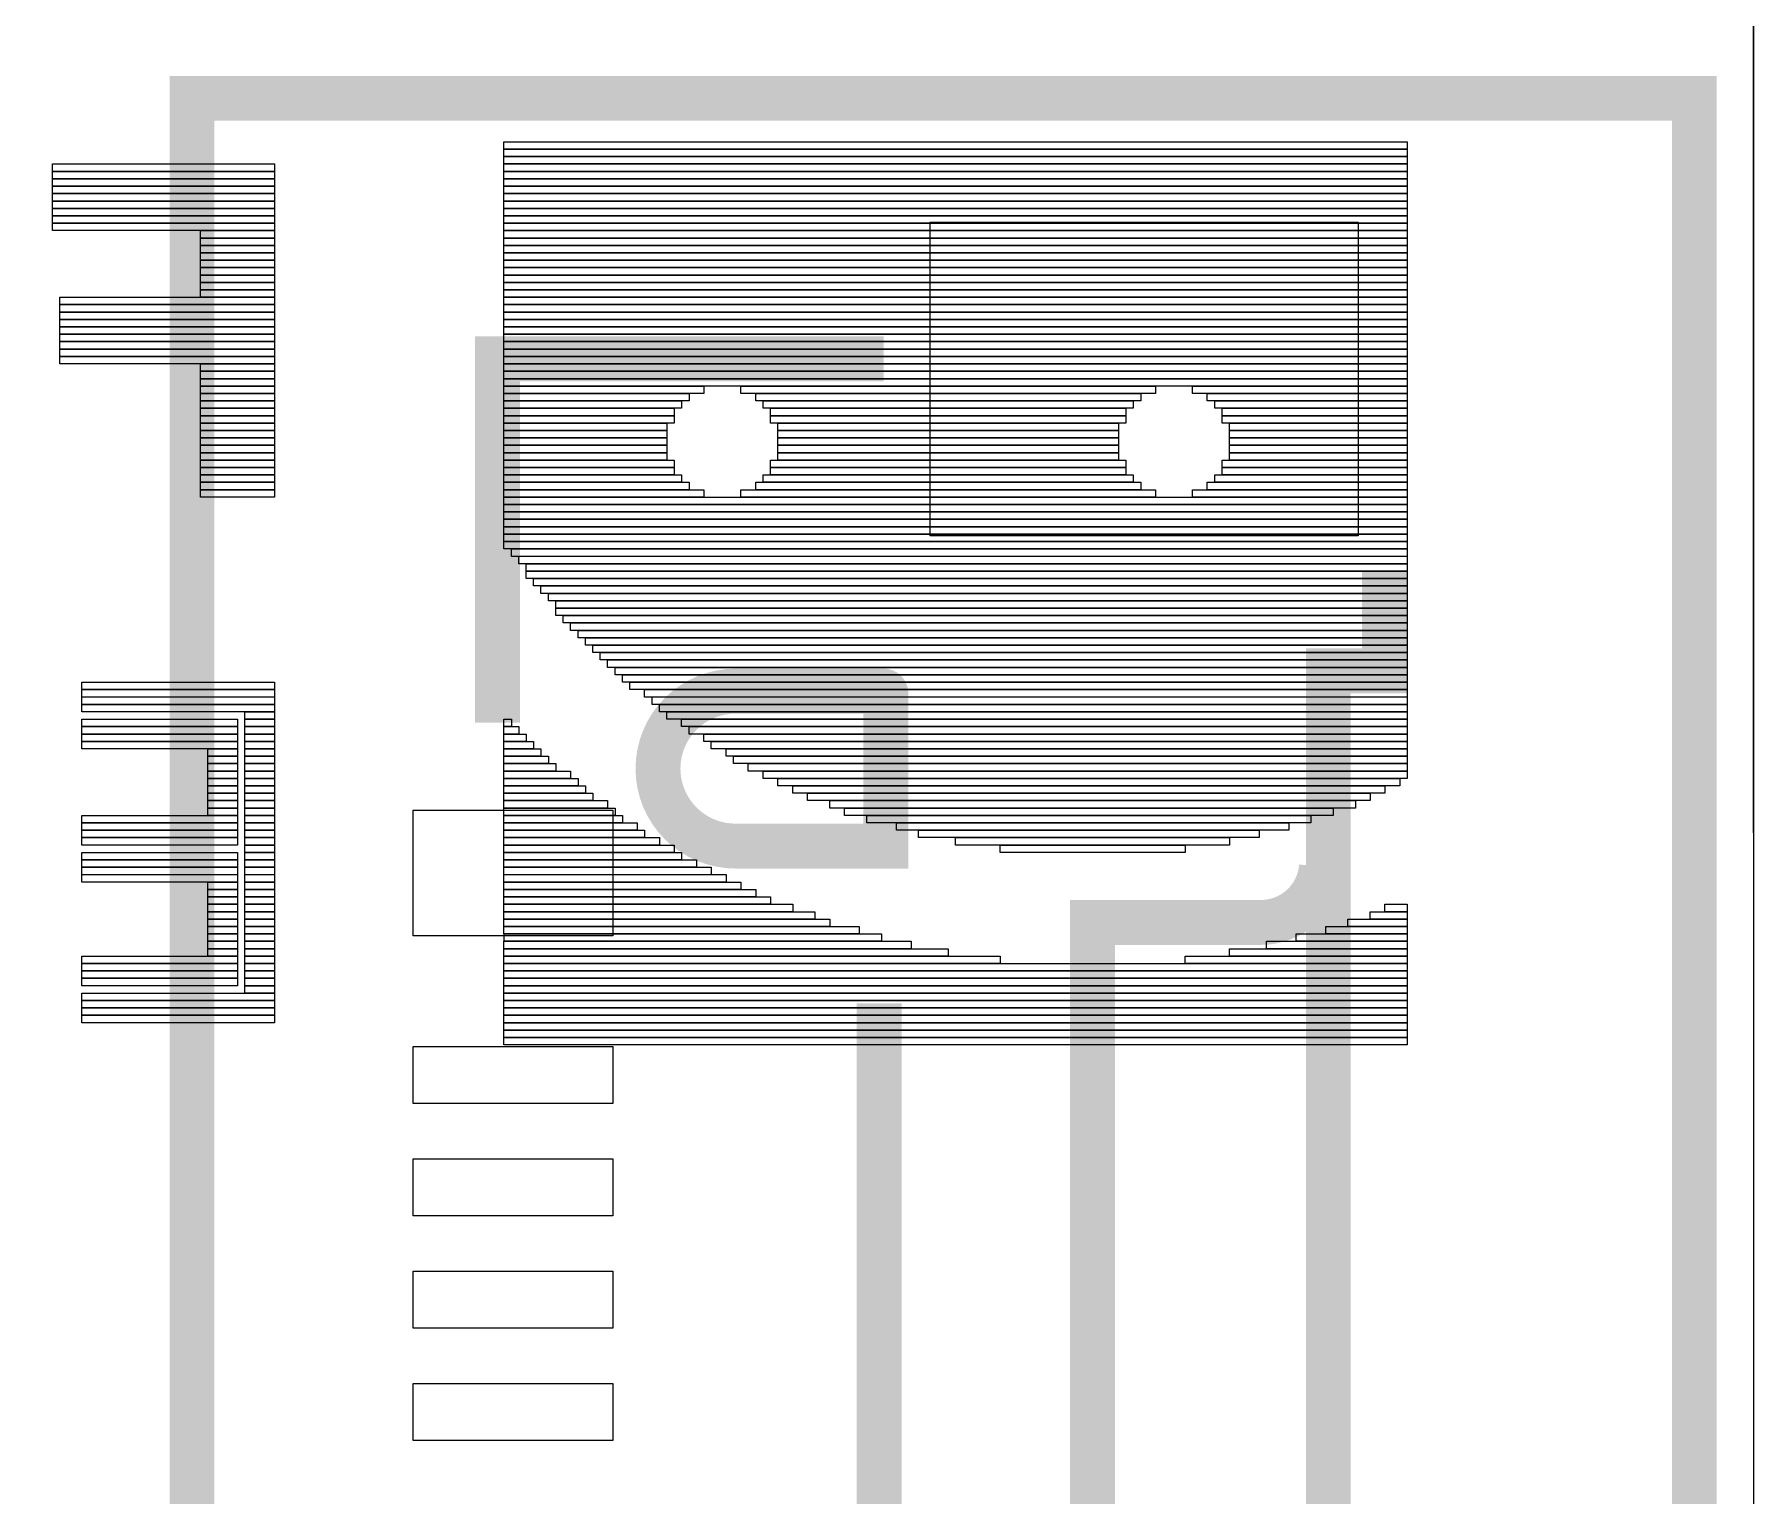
# Model space of a CAD drawing. Extents: x -12 to 118, y -18 to 76.
# Drawn here: x 92.34 to 100, y 51.18 to 57.68 of the extents above; entities that cross this region are included whole.
import ezdxf

# ---------------------------------------------------------------- set-up
doc = ezdxf.new("R2010")
doc.units = 0
for name, color, linetype in [('BG_ASSEMBLY_NOTES', 9, 'CONTINUOUS'), ('BG_OUTLINE', 7, 'CONTINUOUS'), ('PG_SILKSCREEN_BOTTOM', 12, 'CONTINUOUS'), ('PG_SILKSCREEN_TOP', 40, 'CONTINUOUS'), ('PIN_TOP', 110, 'CONTINUOUS')]:
    doc.layers.add(name, color=color, linetype=linetype)

msp = doc.modelspace()

# ---------------------------------------------------------------- linework, layer by layer
at = {"layer": 'BG_ASSEMBLY_NOTES'}
msp.add_lwpolyline([(100.000003, 54.128264), (100.000003, 73.416795)], dxfattribs=at)
at = {"layer": 'BG_OUTLINE'}
msp.add_lwpolyline([(0, 2.999994), (0, 61.000005, -0.414212), (2.999994, 63.999999), (97.000009, 63.999999, -0.414212), (100.000003, 61.000005), (100.000003, 2.999994, -0.414212), (97.000009, 0), (2.999994, 0, -0.414212)], format="xyb", close=True, dxfattribs=at)
at = {"layer": 'PG_SILKSCREEN_BOTTOM'}
for points in [[(98.45736, 57.1722), (94.435346, 57.1722), (94.435346, 57.205194), (98.45736, 57.205194)], [(98.45736, 57.13918), (94.435346, 57.13918), (94.435346, 57.1722), (98.45736, 57.1722)], [(98.45736, 57.106287), (94.435346, 57.106287), (94.435346, 57.139281), (98.45736, 57.139281)], [(93.413351, 57.073292), (92.424352, 57.073292), (92.424352, 57.106287), (93.413351, 57.106287)], [(93.413351, 57.040297), (92.424352, 57.040297), (92.424352, 57.073292), (93.413351, 57.073292)], [(93.413351, 57.007379), (92.424352, 57.007379), (92.424352, 57.040399), (93.413351, 57.040399)], [(98.45736, 57.073292), (94.435346, 57.073292), (94.435346, 57.106287), (98.45736, 57.106287)], [(98.45736, 57.040297), (94.435346, 57.040297), (94.435346, 57.073292), (98.45736, 57.073292)], [(98.45736, 57.007379), (94.435346, 57.007379), (94.435346, 57.040399), (98.45736, 57.040399)], [(93.413351, 56.974384), (92.424352, 56.974384), (92.424352, 57.007379), (93.413351, 57.007379)], [(93.413351, 56.94139), (92.424352, 56.94139), (92.424352, 56.974384), (93.413351, 56.974384)], [(98.45736, 56.974384), (94.435346, 56.974384), (94.435346, 57.007379), (98.45736, 57.007379)], [(98.45736, 56.94139), (94.435346, 56.94139), (94.435346, 56.974384), (98.45736, 56.974384)], [(93.413351, 56.908497), (92.424352, 56.908497), (92.424352, 56.941491), (93.413351, 56.941491)], [(93.413351, 56.875502), (92.424352, 56.875502), (92.424352, 56.908497), (93.413351, 56.908497)], [(98.45736, 56.908497), (94.435346, 56.908497), (94.435346, 56.941491), (98.45736, 56.941491)], [(98.45736, 56.875502), (94.435346, 56.875502), (94.435346, 56.908497), (98.45736, 56.908497)], [(93.413351, 56.842482), (92.424352, 56.842482), (92.424352, 56.875502), (93.413351, 56.875502)], [(93.413351, 56.809589), (92.424352, 56.809589), (92.424352, 56.842584), (93.413351, 56.842584)], [(93.413351, 56.776595), (93.083761, 56.776595), (93.083761, 56.809589), (93.413351, 56.809589)], [(98.45736, 56.842482), (94.435346, 56.842482), (94.435346, 56.875502), (98.45736, 56.875502)], [(98.45736, 56.809589), (94.435346, 56.809589), (94.435346, 56.842584), (98.45736, 56.842584)], [(98.45736, 56.776595), (94.435346, 56.776595), (94.435346, 56.809589), (98.45736, 56.809589)], [(93.413351, 56.7436), (93.083761, 56.7436), (93.083761, 56.776595), (93.413351, 56.776595)], [(93.413351, 56.710682), (93.083761, 56.710682), (93.083761, 56.743702), (93.413351, 56.743702)], [(98.45736, 56.7436), (94.435346, 56.7436), (94.435346, 56.776595), (98.45736, 56.776595)], [(98.45736, 56.710682), (94.435346, 56.710682), (94.435346, 56.743702), (98.45736, 56.743702)], [(93.413351, 56.677687), (93.083761, 56.677687), (93.083761, 56.710682), (93.413351, 56.710682)], [(93.413351, 56.644692), (93.083761, 56.644692), (93.083761, 56.677687), (93.413351, 56.677687)], [(98.45736, 56.677687), (94.435346, 56.677687), (94.435346, 56.710682), (98.45736, 56.710682)], [(98.45736, 56.644692), (94.435346, 56.644692), (94.435346, 56.677687), (98.45736, 56.677687)], [(93.413351, 56.611799), (93.083761, 56.611799), (93.083761, 56.644794), (93.413351, 56.644794)], [(93.413351, 56.578779), (93.083761, 56.578779), (93.083761, 56.611799), (93.413351, 56.611799)], [(93.413351, 56.545785), (93.083761, 56.545785), (93.083761, 56.578779), (93.413351, 56.578779)], [(98.45736, 56.611799), (94.435346, 56.611799), (94.435346, 56.644794), (98.45736, 56.644794)], [(98.45736, 56.578779), (94.435346, 56.578779), (94.435346, 56.611799), (98.45736, 56.611799)], [(98.45736, 56.545785), (94.435346, 56.545785), (94.435346, 56.578779), (98.45736, 56.578779)], [(93.413351, 56.479897), (92.457346, 56.479897), (92.457346, 56.512892), (93.413351, 56.512892)], [(93.413351, 56.512892), (93.083761, 56.512892), (93.083761, 56.545886), (93.413351, 56.545886)], [(98.45736, 56.512892), (94.435346, 56.512892), (94.435346, 56.545886), (98.45736, 56.545886)], [(98.45736, 56.479897), (94.435346, 56.479897), (94.435346, 56.512892), (98.45736, 56.512892)], [(93.413351, 56.446903), (92.457346, 56.446903), (92.457346, 56.479897), (93.413351, 56.479897)], [(93.413351, 56.413984), (92.457346, 56.413984), (92.457346, 56.446979), (93.413351, 56.446979)], [(98.45736, 56.446903), (94.435346, 56.446903), (94.435346, 56.479897), (98.45736, 56.479897)], [(98.45736, 56.413984), (94.435346, 56.413984), (94.435346, 56.446979), (98.45736, 56.446979)], [(93.413351, 56.38099), (92.457346, 56.38099), (92.457346, 56.413984), (93.413351, 56.413984)], [(93.413351, 56.347995), (92.457346, 56.347995), (92.457346, 56.38099), (93.413351, 56.38099)], [(93.413351, 56.315102), (92.457346, 56.315102), (92.457346, 56.348097), (93.413351, 56.348097)], [(98.45736, 56.38099), (94.435346, 56.38099), (94.435346, 56.413984), (98.45736, 56.413984)], [(98.45736, 56.347995), (94.435346, 56.347995), (94.435346, 56.38099), (98.45736, 56.38099)], [(98.45736, 56.315102), (94.435346, 56.315102), (94.435346, 56.348097), (98.45736, 56.348097)], [(93.413351, 56.282082), (92.457346, 56.282082), (92.457346, 56.315102), (93.413351, 56.315102)], [(93.413351, 56.249087), (92.457346, 56.249087), (92.457346, 56.282082), (93.413351, 56.282082)], [(98.45736, 56.282082), (94.435346, 56.282082), (94.435346, 56.315102), (98.45736, 56.315102)], [(98.45736, 56.249087), (94.435346, 56.249087), (94.435346, 56.282082), (98.45736, 56.282082)], [(93.413351, 56.216194), (92.457346, 56.216194), (92.457346, 56.249189), (93.413351, 56.249189)], [(93.413351, 56.1832), (93.083761, 56.1832), (93.083761, 56.216194), (93.413351, 56.216194)], [(98.45736, 56.216194), (94.435346, 56.216194), (94.435346, 56.249189), (98.45736, 56.249189)], [(98.45736, 56.1832), (94.435346, 56.1832), (94.435346, 56.216194), (98.45736, 56.216194)], [(93.413351, 56.15018), (93.083761, 56.15018), (93.083761, 56.1832), (93.413351, 56.1832)], [(93.413351, 56.117287), (93.083761, 56.117287), (93.083761, 56.150281), (93.413351, 56.150281)], [(93.413351, 56.084292), (93.083761, 56.084292), (93.083761, 56.117287), (93.413351, 56.117287)], [(95.325438, 56.084292), (94.435244, 56.084292), (94.435244, 56.117287), (95.325438, 56.117287)], [(98.45736, 56.15018), (94.435346, 56.15018), (94.435346, 56.1832), (98.45736, 56.1832)], [(98.45736, 56.117287), (94.435346, 56.117287), (94.435346, 56.150281), (98.45736, 56.150281)], [(97.336458, 56.084292), (95.490462, 56.084292), (95.490462, 56.117287), (97.336458, 56.117287)], [(98.457258, 56.084292), (97.501253, 56.084292), (97.501253, 56.117287), (98.457258, 56.117287)], [(93.413351, 56.051298), (93.083761, 56.051298), (93.083761, 56.084292), (93.413351, 56.084292)], [(93.413351, 56.018379), (93.083761, 56.018379), (93.083761, 56.051399), (93.413351, 56.051399)], [(95.25955, 56.051298), (94.435346, 56.051298), (94.435346, 56.084292), (95.25955, 56.084292)], [(95.226556, 56.018379), (94.435346, 56.018379), (94.435346, 56.051399), (95.226556, 56.051399)], [(97.270545, 56.051298), (95.556248, 56.051298), (95.556248, 56.084292), (97.270545, 56.084292)], [(97.23755, 56.018379), (95.589242, 56.018379), (95.589242, 56.051399), (97.23755, 56.051399)], [(98.45736, 56.051298), (97.567242, 56.051298), (97.567242, 56.084292), (98.45736, 56.084292)], [(98.45736, 56.018379), (97.60016, 56.018379), (97.60016, 56.051399), (98.45736, 56.051399)], [(93.413351, 55.985385), (93.083761, 55.985385), (93.083761, 56.018379), (93.413351, 56.018379)], [(93.413351, 55.95239), (93.083761, 55.95239), (93.083761, 55.985385), (93.413351, 55.985385)], [(95.193561, 55.985385), (94.435346, 55.985385), (94.435346, 56.018379), (95.193561, 56.018379)], [(95.193561, 55.95239), (94.435346, 55.95239), (94.435346, 55.985385), (95.193561, 55.985385)], [(97.204555, 55.985385), (95.622161, 55.985385), (95.622161, 56.018379), (97.204555, 56.018379)], [(97.204555, 55.95239), (95.622161, 55.95239), (95.622161, 55.985385), (97.204555, 55.985385)], [(98.45736, 55.985385), (97.633155, 55.985385), (97.633155, 56.018379), (98.45736, 56.018379)], [(98.45736, 55.95239), (97.633155, 55.95239), (97.633155, 55.985385), (98.45736, 55.985385)], [(93.413351, 55.919497), (93.083761, 55.919497), (93.083761, 55.952492), (93.413351, 55.952492)], [(93.413351, 55.886502), (93.083761, 55.886502), (93.083761, 55.919497), (93.413351, 55.919497)], [(95.160643, 55.919497), (94.435244, 55.919497), (94.435244, 55.952492), (95.160643, 55.952492)], [(95.160643, 55.886502), (94.435244, 55.886502), (94.435244, 55.919497), (95.160643, 55.919497)], [(97.171637, 55.919497), (95.655257, 55.919497), (95.655257, 55.952492), (97.171637, 55.952492)], [(97.171637, 55.886502), (95.655257, 55.886502), (95.655257, 55.919497), (97.171637, 55.919497)], [(98.45736, 55.919497), (97.66615, 55.919497), (97.66615, 55.952492), (98.45736, 55.952492)], [(98.45736, 55.886502), (97.66615, 55.886502), (97.66615, 55.919497), (98.45736, 55.919497)], [(93.413351, 55.853482), (93.083761, 55.853482), (93.083761, 55.886502), (93.413351, 55.886502)], [(93.413351, 55.820589), (93.083761, 55.820589), (93.083761, 55.853584), (93.413351, 55.853584)], [(93.413351, 55.787595), (93.083761, 55.787595), (93.083761, 55.820589), (93.413351, 55.820589)], [(95.160643, 55.853482), (94.435244, 55.853482), (94.435244, 55.886502), (95.160643, 55.886502)], [(95.160643, 55.820589), (94.435244, 55.820589), (94.435244, 55.853584), (95.160643, 55.853584)], [(95.160643, 55.787595), (94.435244, 55.787595), (94.435244, 55.820589), (95.160643, 55.820589)], [(97.171637, 55.853482), (95.655257, 55.853482), (95.655257, 55.886502), (97.171637, 55.886502)], [(97.171637, 55.820589), (95.655257, 55.820589), (95.655257, 55.853584), (97.171637, 55.853584)], [(97.171637, 55.787595), (95.655257, 55.787595), (95.655257, 55.820589), (97.171637, 55.820589)], [(98.45736, 55.853482), (97.66615, 55.853482), (97.66615, 55.886502), (98.45736, 55.886502)], [(98.45736, 55.820589), (97.66615, 55.820589), (97.66615, 55.853584), (98.45736, 55.853584)], [(98.45736, 55.787595), (97.66615, 55.787595), (97.66615, 55.820589), (98.45736, 55.820589)], [(93.413351, 55.7546), (93.083761, 55.7546), (93.083761, 55.787595), (93.413351, 55.787595)], [(93.413351, 55.721682), (93.083761, 55.721682), (93.083761, 55.754702), (93.413351, 55.754702)], [(95.193561, 55.7546), (94.435346, 55.7546), (94.435346, 55.787595), (95.193561, 55.787595)], [(95.193561, 55.721682), (94.435346, 55.721682), (94.435346, 55.754702), (95.193561, 55.754702)], [(97.204555, 55.7546), (95.622161, 55.7546), (95.622161, 55.787595), (97.204555, 55.787595)], [(97.204555, 55.721682), (95.622161, 55.721682), (95.622161, 55.754702), (97.204555, 55.754702)], [(98.45736, 55.7546), (97.633155, 55.7546), (97.633155, 55.787595), (98.45736, 55.787595)], [(98.45736, 55.721682), (97.633155, 55.721682), (97.633155, 55.754702), (98.45736, 55.754702)], [(93.413351, 55.688687), (93.083761, 55.688687), (93.083761, 55.721682), (93.413351, 55.721682)], [(93.413351, 55.655693), (93.083761, 55.655693), (93.083761, 55.688687), (93.413351, 55.688687)], [(95.226556, 55.688687), (94.435346, 55.688687), (94.435346, 55.721682), (95.226556, 55.721682)], [(95.25955, 55.655693), (94.435346, 55.655693), (94.435346, 55.688687), (95.25955, 55.688687)], [(97.270545, 55.655693), (95.556248, 55.655693), (95.556248, 55.688687), (97.270545, 55.688687)], [(97.23755, 55.688687), (95.589242, 55.688687), (95.589242, 55.721682), (97.23755, 55.721682)], [(98.45736, 55.655693), (97.567242, 55.655693), (97.567242, 55.688687), (98.45736, 55.688687)], [(98.45736, 55.688687), (97.60016, 55.688687), (97.60016, 55.721682), (98.45736, 55.721682)], [(93.413351, 55.6228), (93.083761, 55.6228), (93.083761, 55.655794), (93.413351, 55.655794)], [(95.325438, 55.6228), (94.435244, 55.6228), (94.435244, 55.655794), (95.325438, 55.655794)], [(98.45736, 55.58978), (94.435346, 55.58978), (94.435346, 55.6228), (98.45736, 55.6228)], [(98.45736, 55.556785), (94.435346, 55.556785), (94.435346, 55.58978), (98.45736, 55.58978)], [(97.336458, 55.6228), (95.490462, 55.6228), (95.490462, 55.655794), (97.336458, 55.655794)], [(98.457258, 55.6228), (97.501253, 55.6228), (97.501253, 55.655794), (98.457258, 55.655794)], [(98.45736, 55.523892), (94.435346, 55.523892), (94.435346, 55.556887), (98.45736, 55.556887)], [(98.45736, 55.490897), (94.435346, 55.490897), (94.435346, 55.523892), (98.45736, 55.523892)], [(98.45736, 55.457903), (94.435346, 55.457903), (94.435346, 55.490897), (98.45736, 55.490897)], [(98.45736, 55.424984), (94.435346, 55.424984), (94.435346, 55.457979), (98.45736, 55.457979)], [(98.45736, 55.39199), (94.435346, 55.39199), (94.435346, 55.424984), (98.45736, 55.424984)], [(98.45736, 55.358995), (94.46834, 55.358995), (94.46834, 55.39199), (98.45736, 55.39199)], [(98.45736, 55.326102), (94.501259, 55.326102), (94.501259, 55.359097), (98.45736, 55.359097)], [(98.457258, 55.293082), (94.534253, 55.293082), (94.534253, 55.326102), (98.457258, 55.326102)], [(98.457258, 55.260088), (94.534253, 55.260088), (94.534253, 55.293082), (98.457258, 55.293082)], [(98.45736, 55.227195), (94.567248, 55.227195), (94.567248, 55.260189), (98.45736, 55.260189)], [(98.45736, 55.1942), (94.600141, 55.1942), (94.600141, 55.227195), (98.45736, 55.227195)], [(98.45736, 55.16118), (94.633161, 55.16118), (94.633161, 55.1942), (98.45736, 55.1942)], [(98.45736, 55.128287), (94.666156, 55.128287), (94.666156, 55.161282), (98.45736, 55.161282)], [(98.45736, 55.095292), (94.666156, 55.095292), (94.666156, 55.128287), (98.45736, 55.128287)], [(98.45736, 55.062298), (94.699049, 55.062298), (94.699049, 55.095292), (98.45736, 55.095292)], [(98.457258, 55.029379), (94.732043, 55.029379), (94.732043, 55.062399), (98.457258, 55.062399)], [(98.457461, 54.996385), (94.765038, 54.996385), (94.765038, 55.029379), (98.457461, 55.029379)], [(98.45736, 54.96339), (94.797956, 54.96339), (94.797956, 54.996385), (98.45736, 54.996385)], [(98.45736, 54.930497), (94.830951, 54.930497), (94.830951, 54.963492), (98.45736, 54.963492)], [(98.45736, 54.897503), (94.863945, 54.897503), (94.863945, 54.930497), (98.45736, 54.930497)], [(98.45736, 54.864483), (94.896762, 54.864483), (94.896762, 54.897503), (98.45736, 54.897503)], [(98.457258, 54.83159), (94.929858, 54.83159), (94.929858, 54.864584), (98.457258, 54.864584)], [(98.45736, 54.798595), (94.962853, 54.798595), (94.962853, 54.83159), (98.45736, 54.83159)], [(93.41325, 54.7656), (92.556152, 54.7656), (92.556152, 54.798595), (93.41325, 54.798595)], [(93.41325, 54.73258), (92.556152, 54.73258), (92.556152, 54.7656), (93.41325, 54.7656)], [(98.45736, 54.7656), (94.995746, 54.7656), (94.995746, 54.798595), (98.45736, 54.798595)], [(98.45736, 54.73258), (95.061761, 54.73258), (95.061761, 54.7656), (98.45736, 54.7656)], [(93.41325, 54.699687), (92.556152, 54.699687), (92.556152, 54.732682), (93.41325, 54.732682)], [(93.41325, 54.666693), (92.556152, 54.666693), (92.556152, 54.699687), (93.41325, 54.699687)], [(93.413351, 54.6338), (93.281551, 54.6338), (93.281551, 54.666794), (93.413351, 54.666794)], [(98.457258, 54.699687), (95.094654, 54.699687), (95.094654, 54.732682), (98.457258, 54.732682)], [(98.45736, 54.666693), (95.127648, 54.666693), (95.127648, 54.699687), (98.45736, 54.699687)], [(98.45736, 54.6338), (95.160643, 54.6338), (95.160643, 54.666794), (98.45736, 54.666794)], [(93.248455, 54.60078), (92.556254, 54.60078), (92.556254, 54.6338), (93.248455, 54.6338)], [(93.248455, 54.567785), (92.556254, 54.567785), (92.556254, 54.60078), (93.248455, 54.60078)], [(93.413351, 54.60078), (93.281551, 54.60078), (93.281551, 54.6338), (93.413351, 54.6338)], [(93.413351, 54.567785), (93.281551, 54.567785), (93.281551, 54.60078), (93.413351, 54.60078)], [(94.46834, 54.60078), (94.435346, 54.60078), (94.435346, 54.6338), (94.46834, 54.6338)], [(94.501259, 54.567785), (94.435346, 54.567785), (94.435346, 54.60078), (94.501259, 54.60078)], [(98.45736, 54.60078), (95.226556, 54.60078), (95.226556, 54.6338), (98.45736, 54.6338)], [(98.45736, 54.567785), (95.25955, 54.567785), (95.25955, 54.60078), (98.45736, 54.60078)], [(93.248455, 54.534791), (92.556254, 54.534791), (92.556254, 54.567785), (93.248455, 54.567785)], [(93.248455, 54.501898), (92.556254, 54.501898), (92.556254, 54.534892), (93.248455, 54.534892)], [(93.413351, 54.534791), (93.281551, 54.534791), (93.281551, 54.567785), (93.413351, 54.567785)], [(93.413351, 54.501898), (93.281551, 54.501898), (93.281551, 54.534892), (93.413351, 54.534892)], [(94.534253, 54.534791), (94.435244, 54.534791), (94.435244, 54.567785), (94.534253, 54.567785)], [(94.567248, 54.501898), (94.435244, 54.501898), (94.435244, 54.534892), (94.567248, 54.534892)], [(98.45736, 54.534791), (95.325438, 54.534791), (95.325438, 54.567785), (98.45736, 54.567785)], [(98.45736, 54.501898), (95.358458, 54.501898), (95.358458, 54.534892), (98.45736, 54.534892)], [(93.248455, 54.468903), (93.116654, 54.468903), (93.116654, 54.501898), (93.248455, 54.501898)], [(93.248455, 54.435883), (93.116654, 54.435883), (93.116654, 54.468903), (93.248455, 54.468903)], [(93.248455, 54.40299), (93.116654, 54.40299), (93.116654, 54.435985), (93.248455, 54.435985)], [(93.413351, 54.468903), (93.281551, 54.468903), (93.281551, 54.501898), (93.413351, 54.501898)], [(93.413351, 54.435883), (93.281551, 54.435883), (93.281551, 54.468903), (93.413351, 54.468903)], [(93.413351, 54.40299), (93.281551, 54.40299), (93.281551, 54.435985), (93.413351, 54.435985)], [(94.600141, 54.468903), (94.435346, 54.468903), (94.435346, 54.501898), (94.600141, 54.501898)], [(94.633161, 54.435883), (94.435346, 54.435883), (94.435346, 54.468903), (94.633161, 54.468903)], [(94.666156, 54.40299), (94.435346, 54.40299), (94.435346, 54.435985), (94.666156, 54.435985)], [(98.45736, 54.468903), (95.424346, 54.468903), (95.424346, 54.501898), (98.45736, 54.501898)], [(98.45736, 54.435883), (95.45734, 54.435883), (95.45734, 54.468903), (98.45736, 54.468903)], [(98.45736, 54.40299), (95.523253, 54.40299), (95.523253, 54.435985), (98.45736, 54.435985)], [(93.248455, 54.369995), (93.116654, 54.369995), (93.116654, 54.40299), (93.248455, 54.40299)], [(93.248455, 54.337001), (93.116654, 54.337001), (93.116654, 54.369995), (93.248455, 54.369995)], [(93.413351, 54.369995), (93.281551, 54.369995), (93.281551, 54.40299), (93.413351, 54.40299)], [(93.413351, 54.337001), (93.281551, 54.337001), (93.281551, 54.369995), (93.413351, 54.369995)], [(94.732043, 54.369995), (94.435244, 54.369995), (94.435244, 54.40299), (94.732043, 54.40299)], [(94.765038, 54.337001), (94.435244, 54.337001), (94.435244, 54.369995), (94.765038, 54.369995)], [(98.45736, 54.369995), (95.589242, 54.369995), (95.589242, 54.40299), (98.45736, 54.40299)], [(98.42434, 54.337001), (95.655155, 54.337001), (95.655155, 54.369995), (98.42434, 54.369995)], [(93.248455, 54.304082), (93.116654, 54.304082), (93.116654, 54.337102), (93.248455, 54.337102)], [(93.248455, 54.271088), (93.116654, 54.271088), (93.116654, 54.304082), (93.248455, 54.304082)], [(93.413351, 54.304082), (93.281551, 54.304082), (93.281551, 54.337102), (93.413351, 54.337102)], [(93.413351, 54.271088), (93.281551, 54.271088), (93.281551, 54.304082), (93.413351, 54.304082)], [(94.797956, 54.304082), (94.435346, 54.304082), (94.435346, 54.337102), (94.797956, 54.337102)], [(94.830951, 54.271088), (94.435346, 54.271088), (94.435346, 54.304082), (94.830951, 54.304082)], [(98.358452, 54.304082), (95.721043, 54.304082), (95.721043, 54.337102), (98.358452, 54.337102)], [(98.292437, 54.271088), (95.787058, 54.271088), (95.787058, 54.304082), (98.292437, 54.304082)], [(93.248455, 54.17218), (92.556254, 54.17218), (92.556254, 54.2052), (93.248455, 54.2052)], [(93.248455, 54.238093), (93.116654, 54.238093), (93.116654, 54.271088), (93.248455, 54.271088)], [(93.248455, 54.2052), (93.116654, 54.2052), (93.116654, 54.238195), (93.248455, 54.238195)], [(93.413351, 54.238093), (93.281551, 54.238093), (93.281551, 54.271088), (93.413351, 54.271088)], [(93.413351, 54.2052), (93.281551, 54.2052), (93.281551, 54.238195), (93.413351, 54.238195)], [(93.413351, 54.17218), (93.281551, 54.17218), (93.281551, 54.2052), (93.413351, 54.2052)], [(94.929858, 54.2052), (94.435244, 54.2052), (94.435244, 54.238195), (94.929858, 54.238195)], [(94.962853, 54.17218), (94.435244, 54.17218), (94.435244, 54.2052), (94.962853, 54.2052)], [(94.896838, 54.238093), (94.435346, 54.238093), (94.435346, 54.271088), (94.896838, 54.271088)], [(98.22655, 54.238093), (95.88594, 54.238093), (95.88594, 54.271088), (98.22655, 54.271088)], [(98.127642, 54.2052), (95.951853, 54.2052), (95.951853, 54.238195), (98.127642, 54.238195)], [(98.02876, 54.17218), (96.05076, 54.17218), (96.05076, 54.2052), (98.02876, 54.2052)], [(93.248455, 54.139186), (92.556254, 54.139186), (92.556254, 54.17218), (93.248455, 54.17218)], [(93.248455, 54.106293), (92.556254, 54.106293), (92.556254, 54.139287), (93.248455, 54.139287)], [(93.413351, 54.139186), (93.281551, 54.139186), (93.281551, 54.17218), (93.413351, 54.17218)], [(93.413351, 54.106293), (93.281551, 54.106293), (93.281551, 54.139287), (93.413351, 54.139287)], [(95.028741, 54.139186), (94.435346, 54.139186), (94.435346, 54.17218), (95.028741, 54.17218)], [(95.061761, 54.106293), (94.435346, 54.106293), (94.435346, 54.139287), (95.061761, 54.139287)], [(97.929852, 54.139186), (96.182637, 54.139186), (96.182637, 54.17218), (97.929852, 54.17218)], [(97.79795, 54.106293), (96.281545, 54.106293), (96.281545, 54.139287), (97.79795, 54.139287)], [(93.248455, 54.073298), (92.556254, 54.073298), (92.556254, 54.106293), (93.248455, 54.106293)], [(93.413351, 54.073298), (93.281551, 54.073298), (93.281551, 54.106293), (93.413351, 54.106293)], [(93.413351, 54.040278), (93.281551, 54.040278), (93.281551, 54.073298), (93.413351, 54.073298)], [(95.127648, 54.073298), (94.435244, 54.073298), (94.435244, 54.106293), (95.127648, 54.106293)], [(95.193561, 54.040278), (94.435346, 54.040278), (94.435346, 54.073298), (95.193561, 54.073298)], [(97.66615, 54.073298), (96.44634, 54.073298), (96.44634, 54.106293), (97.66615, 54.106293)], [(97.46836, 54.040278), (96.644155, 54.040278), (96.644155, 54.073298), (97.46836, 54.073298)], [(93.248455, 54.007385), (92.556254, 54.007385), (92.556254, 54.04038), (93.248455, 54.04038)], [(93.248455, 53.97439), (92.556254, 53.97439), (92.556254, 54.007385), (93.248455, 54.007385)], [(93.248455, 53.941396), (92.556254, 53.941396), (92.556254, 53.97439), (93.248455, 53.97439)], [(93.413351, 54.007385), (93.281551, 54.007385), (93.281551, 54.04038), (93.413351, 54.04038)], [(93.413351, 53.97439), (93.281551, 53.97439), (93.281551, 54.007385), (93.413351, 54.007385)], [(93.413351, 53.941396), (93.281551, 53.941396), (93.281551, 53.97439), (93.413351, 53.97439)], [(95.358458, 53.941396), (94.435244, 53.941396), (94.435244, 53.97439), (95.358458, 53.97439)], [(95.226556, 54.007385), (94.435346, 54.007385), (94.435346, 54.04038), (95.226556, 54.04038)], [(95.292443, 53.97439), (94.435346, 53.97439), (94.435346, 54.007385), (95.292443, 54.007385)], [(93.248455, 53.908503), (92.556254, 53.908503), (92.556254, 53.941497), (93.248455, 53.941497)], [(93.248455, 53.875483), (93.116654, 53.875483), (93.116654, 53.908503), (93.248455, 53.908503)], [(93.413351, 53.908503), (93.281551, 53.908503), (93.281551, 53.941497), (93.413351, 53.941497)], [(93.413351, 53.875483), (93.281551, 53.875483), (93.281551, 53.908503), (93.413351, 53.908503)], [(95.424346, 53.908503), (94.435346, 53.908503), (94.435346, 53.941497), (95.424346, 53.941497)], [(95.49036, 53.875483), (94.435346, 53.875483), (94.435346, 53.908503), (95.49036, 53.908503)], [(93.248455, 53.842488), (93.116654, 53.842488), (93.116654, 53.875483), (93.248455, 53.875483)], [(93.248455, 53.809595), (93.116654, 53.809595), (93.116654, 53.84259), (93.248455, 53.84259)], [(93.413351, 53.842488), (93.281551, 53.842488), (93.281551, 53.875483), (93.413351, 53.875483)], [(93.413351, 53.809595), (93.281551, 53.809595), (93.281551, 53.84259), (93.413351, 53.84259)], [(95.556248, 53.842488), (94.435244, 53.842488), (94.435244, 53.875483), (95.556248, 53.875483)], [(95.622161, 53.809595), (94.435346, 53.809595), (94.435346, 53.84259), (95.622161, 53.84259)], [(93.248455, 53.776601), (93.116654, 53.776601), (93.116654, 53.809595), (93.248455, 53.809595)], [(93.248455, 53.743581), (93.116654, 53.743581), (93.116654, 53.776601), (93.248455, 53.776601)], [(93.248455, 53.710688), (93.116654, 53.710688), (93.116654, 53.743682), (93.248455, 53.743682)], [(93.413351, 53.776601), (93.281551, 53.776601), (93.281551, 53.809595), (93.413351, 53.809595)], [(93.413351, 53.743581), (93.281551, 53.743581), (93.281551, 53.776601), (93.413351, 53.776601)], [(93.413351, 53.710688), (93.281551, 53.710688), (93.281551, 53.743682), (93.413351, 53.743682)], [(95.721043, 53.776601), (94.435346, 53.776601), (94.435346, 53.809595), (95.721043, 53.809595)], [(95.819951, 53.743581), (94.435346, 53.743581), (94.435346, 53.776601), (95.819951, 53.776601)], [(95.88594, 53.710688), (94.435346, 53.710688), (94.435346, 53.743682), (95.88594, 53.743682)], [(98.45736, 53.710688), (98.193555, 53.710688), (98.193555, 53.743682), (98.45736, 53.743682)], [(98.457258, 53.743581), (98.292437, 53.743581), (98.292437, 53.776601), (98.457258, 53.776601)], [(98.457258, 53.776601), (98.358452, 53.776601), (98.358452, 53.809595), (98.457258, 53.809595)], [(93.248455, 53.677693), (93.116654, 53.677693), (93.116654, 53.710688), (93.248455, 53.710688)], [(93.248455, 53.644698), (93.116654, 53.644698), (93.116654, 53.677693), (93.248455, 53.677693)], [(93.413351, 53.677693), (93.281551, 53.677693), (93.281551, 53.710688), (93.413351, 53.710688)], [(93.413351, 53.644698), (93.281551, 53.644698), (93.281551, 53.677693), (93.413351, 53.677693)], [(96.01774, 53.677693), (94.435346, 53.677693), (94.435346, 53.710688), (96.01774, 53.710688)], [(96.116648, 53.644698), (94.435447, 53.644698), (94.435447, 53.677693), (96.116648, 53.677693)], [(98.457258, 53.644698), (97.962847, 53.644698), (97.962847, 53.677693), (98.457258, 53.677693)], [(98.457461, 53.677693), (98.094648, 53.677693), (98.094648, 53.710688), (98.457461, 53.710688)], [(93.248455, 53.61178), (93.116654, 53.61178), (93.116654, 53.6448), (93.248455, 53.6448)], [(93.248455, 53.578785), (93.116654, 53.578785), (93.116654, 53.61178), (93.248455, 53.61178)], [(93.413351, 53.61178), (93.281551, 53.61178), (93.281551, 53.6448), (93.413351, 53.6448)], [(93.413351, 53.578785), (93.281551, 53.578785), (93.281551, 53.61178), (93.413351, 53.61178)], [(96.24855, 53.61178), (94.435346, 53.61178), (94.435346, 53.6448), (96.24855, 53.6448)], [(96.413345, 53.578785), (94.435346, 53.578785), (94.435346, 53.61178), (96.413345, 53.61178)], [(98.45736, 53.578785), (97.66615, 53.578785), (97.66615, 53.61178), (98.45736, 53.61178)], [(98.45736, 53.61178), (97.830945, 53.61178), (97.830945, 53.6448), (98.45736, 53.6448)], [(93.248455, 53.545791), (92.556254, 53.545791), (92.556254, 53.578785), (93.248455, 53.578785)], [(93.248455, 53.512898), (92.556254, 53.512898), (92.556254, 53.545892), (93.248455, 53.545892)], [(93.413351, 53.545791), (93.281551, 53.545791), (93.281551, 53.578785), (93.413351, 53.578785)], [(93.413351, 53.512898), (93.281551, 53.512898), (93.281551, 53.545892), (93.413351, 53.545892)], [(96.644155, 53.545791), (94.435346, 53.545791), (94.435346, 53.578785), (96.644155, 53.578785)], [(98.45736, 53.512898), (94.435346, 53.512898), (94.435346, 53.545892), (98.45736, 53.545892)], [(98.45736, 53.545791), (97.46836, 53.545791), (97.46836, 53.578785), (98.45736, 53.578785)], [(93.248455, 53.479878), (92.556254, 53.479878), (92.556254, 53.512898), (93.248455, 53.512898)], [(93.248455, 53.446883), (92.556254, 53.446883), (92.556254, 53.479878), (93.248455, 53.479878)], [(93.413351, 53.479878), (93.281551, 53.479878), (93.281551, 53.512898), (93.413351, 53.512898)], [(93.413351, 53.446883), (93.281551, 53.446883), (93.281551, 53.479878), (93.413351, 53.479878)], [(93.413351, 53.41399), (93.281551, 53.41399), (93.281551, 53.446985), (93.413351, 53.446985)], [(98.45736, 53.479878), (94.435346, 53.479878), (94.435346, 53.512898), (98.45736, 53.512898)], [(98.45736, 53.446883), (94.435346, 53.446883), (94.435346, 53.479878), (98.45736, 53.479878)], [(98.45736, 53.41399), (94.435346, 53.41399), (94.435346, 53.446985), (98.45736, 53.446985)], [(93.41325, 53.380996), (92.556152, 53.380996), (92.556152, 53.41399), (93.41325, 53.41399)], [(93.41325, 53.348001), (92.556152, 53.348001), (92.556152, 53.380996), (93.41325, 53.380996)], [(98.45736, 53.380996), (94.435346, 53.380996), (94.435346, 53.41399), (98.45736, 53.41399)], [(98.45736, 53.348001), (94.435346, 53.348001), (94.435346, 53.380996), (98.45736, 53.380996)], [(93.41325, 53.315083), (92.556152, 53.315083), (92.556152, 53.348103), (93.41325, 53.348103)], [(93.41325, 53.282088), (92.556152, 53.282088), (92.556152, 53.315083), (93.41325, 53.315083)], [(98.45736, 53.315083), (94.435346, 53.315083), (94.435346, 53.348103), (98.45736, 53.348103)], [(98.45736, 53.282088), (94.435346, 53.282088), (94.435346, 53.315083), (98.45736, 53.315083)], [(98.45736, 53.249093), (94.435346, 53.249093), (94.435346, 53.282088), (98.45736, 53.282088)], [(98.45736, 53.2162), (94.435346, 53.2162), (94.435346, 53.249195), (98.45736, 53.249195)], [(98.45736, 53.18318), (94.435346, 53.18318), (94.435346, 53.2162), (98.45736, 53.2162)]]:
    msp.add_lwpolyline(points, close=True, dxfattribs=at)
at = {"layer": 'PG_SILKSCREEN_TOP', "const_width": 0.2}
for points in [[(93.046067, 34.208745), (93.046067, 57.398742), (99.736072, 57.398742), (99.736072, 34.198738), (93.056075, 34.198738), (93.046067, 34.208745)], [(94.406085, 54.618738), (94.406085, 56.23875), (96.126071, 56.23875)], [(98.35609, 55.288739), (98.35609, 54.848735), (98.106078, 54.848735), (98.106078, 36.748745), (98.35609, 36.748745), (98.35609, 36.308741)], [(96.106082, 38.228753), (96.106082, 53.368727)]]:
    msp.add_lwpolyline(points, dxfattribs=at)
for points in [[(96.106082, 54.068751), (95.466078, 54.068751, -0.999994), (95.466078, 54.758742), (96.126071, 54.758742, -0.414632), (96.136079, 54.748735), (96.136079, 54.068751), (96.106082, 54.068751)], [(98.106078, 37.618746, 0.391865), (97.836076, 37.868733), (97.056092, 37.868733), (97.056092, 53.728747), (97.806078, 53.728747, 0.391863), (98.07608, 53.978734)]]:
    msp.add_lwpolyline(points, format="xyb", dxfattribs=at)
at = {"layer": 'PIN_TOP'}
for points in [[(98.238589, 55.450232), (96.333589, 55.450232), (96.333589, 56.847232), (98.238589, 56.847232)], [(94.920587, 53.669336), (94.031587, 53.669336), (94.031587, 54.228136), (94.920587, 54.228136)], [(94.920587, 52.921738), (94.031587, 52.921738), (94.031587, 53.175738), (94.920587, 53.175738)], [(94.920587, 52.421739), (94.031587, 52.421739), (94.031587, 52.675739), (94.920587, 52.675739)], [(94.920587, 51.92174), (94.031587, 51.92174), (94.031587, 52.17574), (94.920587, 52.17574)], [(94.920587, 51.421741), (94.031587, 51.421741), (94.031587, 51.675741), (94.920587, 51.675741)]]:
    msp.add_lwpolyline(points, close=True, dxfattribs=at)

doc.saveas('drawing.dxf')
